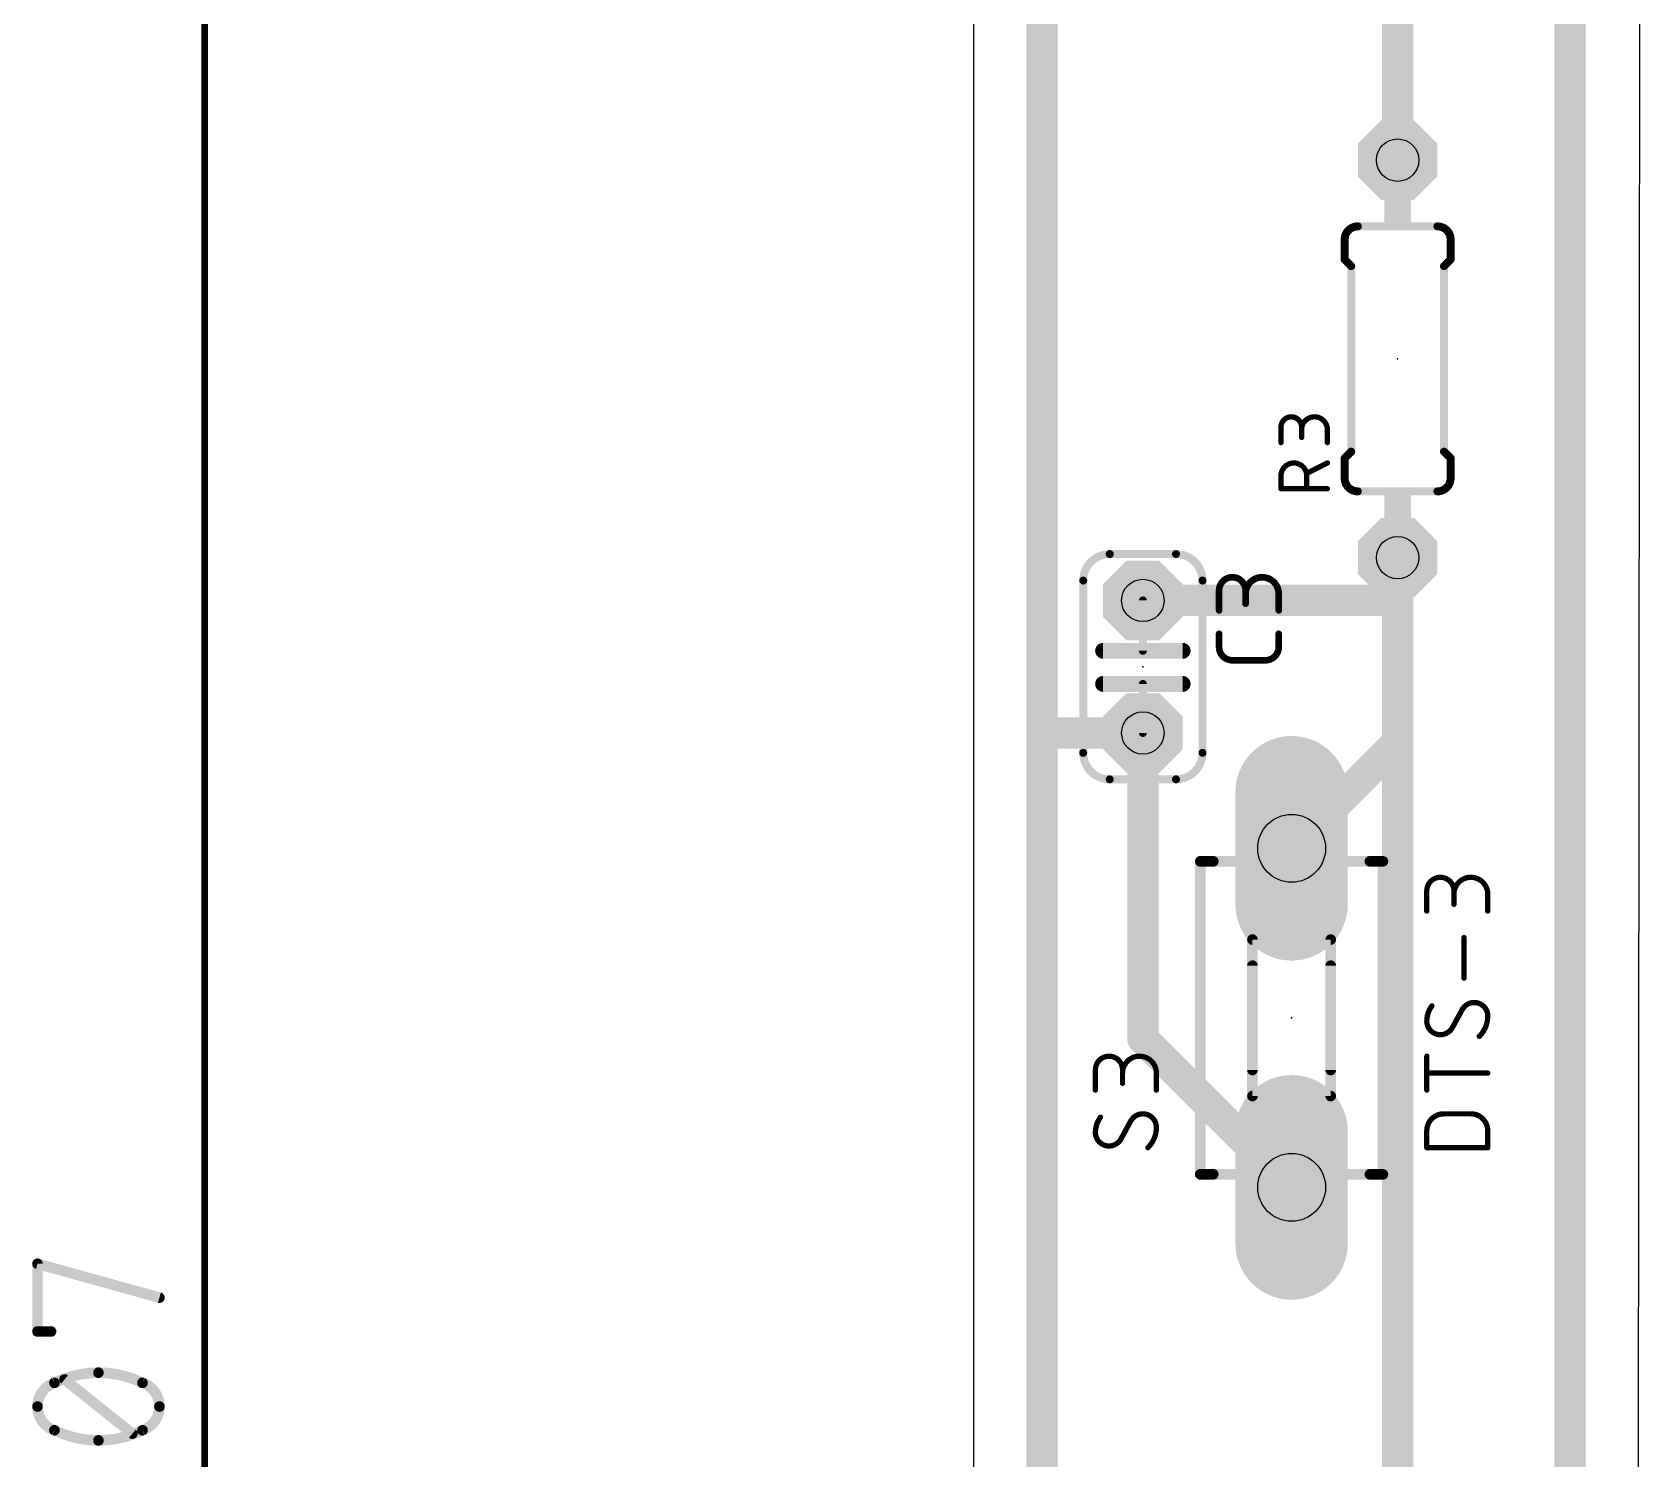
# Model space of a CAD drawing. Extents: x 53 to 97, y 25 to 264.
# Drawn here: x 52.57 to 83.42, y 191.83 to 219.17 of the extents above; entities that cross this region are included whole.
import ezdxf

# ---------------------------------------------------------------- set-up
doc = ezdxf.new("R2010")
doc.units = 0
for name, color, linetype in [('1', 12, 'CONTINUOUS'), ('16', 132, 'CONTINUOUS'), ('17', 110, 'CONTINUOUS'), ('20', 31, 'CONTINUOUS'), ('21', 253, 'CONTINUOUS'), ('23', 53, 'CONTINUOUS'), ('25', 253, 'CONTINUOUS'), ('27', 253, 'CONTINUOUS'), ('29', 253, 'CONTINUOUS'), ('30', 253, 'CONTINUOUS'), ('44', 253, 'CONTINUOUS'), ('51', 253, 'CONTINUOUS')]:
    doc.layers.add(name, color=color, linetype=linetype)

# ---------------------------------------------------------------- blocks, each defined once
blk = doc.blocks.new('OCTAGONP')
at = {"const_width": 0.5}
blk.add_lwpolyline([(-0.25, -0.1036), (-0.25, 0.1036), (-0.1036, 0.25), (0.1036, 0.25), (0.25, 0.1036), (0.25, -0.1036), (0.1036, -0.25), (-0.1036, -0.25), (-0.25, -0.1036), (-0.25, 0.1036)], dxfattribs=at)
blk = doc.blocks.new('RECT')
blk.add_solid([(-0.5, -0.5), (0.5, -0.5), (-0.5, 0.5), (0.5, 0.5)])
blk = doc.blocks.new('LONGP100')
at = {"const_width": 1}
blk.add_lwpolyline([(-0.5, 0), (0.5, 0)], dxfattribs=at)
at = {"const_width": 0.5}
for points in [[(-0.5, 0.25, 1), (-0.5, -0.25)], [(0.5, -0.25, 1), (0.5, 0.25)]]:
    blk.add_lwpolyline(points, format="xyb", dxfattribs=at)

msp = doc.modelspace()

# ---------------------------------------------------------------- linework, layer by layer
at = {"layer": '1'}
for points, const_width in [([(55.88, 118.556), (55.88, 262.495)], 0.13), ([(52.6766, 194.2663), (52.6766, 195.5645)], 0.2032), ([(52.6766, 195.5645), (55.0134, 194.9154)], 0.2032), ([(52.9362, 194.2663), (52.6766, 194.2663)], 0.2032), ([(54.4941, 192.3083), (53.1959, 193.3469)], 0.2032)]:
    msp.add_lwpolyline(points, dxfattribs=dict(at, const_width=const_width))
for points, const_width in [([(52.6902, 195.6135, 1), (52.663, 195.5156)], 0.1016), ([(52.7274, 195.5645, 1), (52.6258, 195.5645)], 0.1016), ([(54.9998, 194.8665, 1), (55.027, 194.9644)], 0.1016), ([(52.6766, 194.3171, 1), (52.6766, 194.2155)], 0.1016), ([(52.9362, 194.2155, 1), (52.9362, 194.3171)], 0.1016), ([(52.6258, 194.2663, 1), (52.7274, 194.2663)], 0.1016), ([(53.845, 193.4767, 0.1139), (53.0012, 193.2819)], 0.2032), ([(53.2276, 193.3865, 1), (53.1642, 193.3072)], 0.1016), ([(54.6888, 193.2819, 0.1139), (53.845, 193.4767)], 0.2032), ([(53.845, 193.5275, 1), (53.845, 193.4259)], 0.1016), ([(53.845, 193.4259, 1), (53.845, 193.5275)], 0.1016), ([(53.0012, 193.2819, 0.3205), (52.6766, 192.8276)], 0.2032), ([(52.9789, 193.3276, 1), (53.0234, 193.2363)], 0.1016), ([(53.0176, 193.2339, 1), (52.9847, 193.33)], 0.1016), ([(55.0134, 192.8276, 0.3205), (54.6888, 193.2819)], 0.2032), ([(54.7053, 193.33, 1), (54.6724, 193.2339)], 0.1016), ([(54.6666, 193.2363, 1), (54.7111, 193.3276)], 0.1016), ([(52.6766, 192.8276, 0.3205), (53.0012, 192.3732)], 0.2032), ([(52.7274, 192.8276, 1), (52.6258, 192.8276)], 0.1016), ([(52.6258, 192.8276, 1), (52.7274, 192.8276)], 0.1016), ([(54.6888, 192.3732, 0.3205), (55.0134, 192.8276)], 0.2032), ([(55.0642, 192.8276, 1), (54.9626, 192.8276)], 0.1016), ([(54.9626, 192.8276, 1), (55.0642, 192.8276)], 0.1016), ([(53.0012, 192.3732, 0.1139), (53.845, 192.1784)], 0.2032), ([(53.0234, 192.4188, 1), (52.9789, 192.3275)], 0.1016), ([(52.9847, 192.3251, 1), (53.0176, 192.4212)], 0.1016), ([(53.845, 192.1784, 0.1139), (54.6888, 192.3732)], 0.2032), ([(54.6724, 192.4212, 1), (54.7053, 192.3251)], 0.1016), ([(54.7111, 192.3275, 1), (54.6666, 192.4188)], 0.1016), ([(53.845, 192.2292, 1), (53.845, 192.1277)], 0.1016), ([(53.845, 192.1276, 1), (53.845, 192.2293)], 0.1016), ([(54.4624, 192.2686, 1), (54.5258, 192.3479)], 0.1016)]:
    msp.add_lwpolyline(points, format="xyb", dxfattribs=dict(at, const_width=const_width))
at = {"layer": '16', "const_width": 0.6}
for points in [[(82.042, 259.08), (82.042, 193.3626)], [(78.74, 216.7204), (78.74, 230.58)], [(71.928, 205.74), (71.928, 222.25)], [(78.74, 209.1004), (78.74, 208.28)], [(73.8581, 208.28), (78.74, 208.28)], [(78.74, 208.28), (78.74, 205.74)], [(71.928, 185.42), (71.928, 205.74)], [(73.8581, 205.74), (71.928, 205.74)], [(73.8581, 205.74), (73.8581, 199.8789)], [(78.74, 205.74), (78.74, 205.561)], [(78.74, 205.561), (76.708, 203.529)], [(78.74, 190.8124), (78.74, 205.561)], [(73.8581, 199.8789), (76.708, 197.029)], [(81.9864, 130.2464), (82.042, 193.3626)]]:
    msp.add_lwpolyline(points, dxfattribs=at)
at = {"layer": '16', "const_width": 0.3}
for points in [[(78.59, 216.7204, 1), (78.89, 216.7204)], [(78.89, 209.1004, 1), (78.59, 209.1004)], [(73.8581, 208.43, 1), (73.8581, 208.13)], [(78.89, 208.28, 1), (78.59, 208.28)], [(78.74, 208.13, 1), (78.74, 208.43)], [(78.59, 208.28, 1), (78.89, 208.28)], [(72.078, 205.74, 1), (71.778, 205.74)], [(71.928, 205.89, 1), (71.928, 205.59)], [(74.0081, 205.74, 1), (73.7081, 205.74)], [(73.8581, 205.59, 1), (73.8581, 205.89)], [(78.89, 205.74, 1), (78.59, 205.74)], [(71.778, 205.74, 1), (72.078, 205.74)], [(78.59, 205.74, 1), (78.89, 205.74)], [(78.89, 205.561, 1), (78.59, 205.561)], [(78.8461, 205.4549, 1), (78.6339, 205.6671)], [(78.59, 205.561, 1), (78.89, 205.561)], [(76.6019, 203.6351, 1), (76.8141, 203.4229)], [(73.9642, 199.985, 1), (73.752, 199.7728)], [(73.7081, 199.8789, 1), (74.0081, 199.8789)], [(76.6019, 196.9229, 1), (76.8141, 197.1351)], [(82.192, 193.3625, 1), (81.892, 193.3628)], [(81.892, 193.3626, 1), (82.192, 193.3626)]]:
    msp.add_lwpolyline(points, format="xyb", dxfattribs=at)
at = {"layer": '20'}
for p, q in [((70.612, 262.56), (70.612, 118.491)), ((83.292, 118.491), (83.419, 262.56))]:
    msp.add_line(p, q, dxfattribs=at)
at = {"layer": '21'}
for points, const_width in [([(77.978, 215.4504, 0.4142), (77.724, 215.1964)], 0.1524), ([(77.978, 215.4885, 1), (77.978, 215.4123)], 0.0762), ([(77.978, 215.4123, 1), (77.978, 215.4885)], 0.0762), ([(79.756, 215.1964, 0.4142), (79.502, 215.4504)], 0.1524), ([(79.502, 215.4885, 1), (79.502, 215.4123)], 0.0762), ([(79.502, 215.4123, 1), (79.502, 215.4885)], 0.0762), ([(77.7621, 215.1964, 1), (77.6859, 215.1964)], 0.0762), ([(77.6859, 215.1964, 1), (77.7621, 215.1964)], 0.0762), ([(79.7941, 215.1964, 1), (79.7179, 215.1964)], 0.0762), ([(79.7179, 215.1964, 1), (79.7941, 215.1964)], 0.0762), ([(77.6859, 214.8154, 1), (77.7621, 214.8154)], 0.0762), ([(77.7509, 214.8423, 1), (77.6971, 214.7885)], 0.0762), ([(77.8891, 214.6884, 1), (77.8129, 214.6884)], 0.0762), ([(77.8241, 214.6615, 1), (77.8779, 214.7153)], 0.0762), ([(79.6671, 214.6884, 1), (79.5909, 214.6884)], 0.0762), ([(79.6021, 214.7153, 1), (79.6559, 214.6615)], 0.0762), ([(79.7179, 214.8154, 1), (79.7941, 214.8154)], 0.0762), ([(79.7829, 214.7885, 1), (79.7291, 214.8423)], 0.0762), ([(77.7621, 211.0054, 1), (77.6859, 211.0054)], 0.0762), ([(77.6971, 211.0323, 1), (77.7509, 210.9785)], 0.0762), ([(77.8129, 211.1324, 1), (77.8891, 211.1324)], 0.0762), ([(77.8779, 211.1055, 1), (77.8241, 211.1593)], 0.0762), ([(79.5909, 211.1324, 1), (79.6671, 211.1324)], 0.0762), ([(79.6559, 211.1593, 1), (79.6021, 211.1055)], 0.0762), ([(79.7941, 211.0054, 1), (79.7179, 211.0054)], 0.0762), ([(79.7291, 210.9785, 1), (79.7829, 211.0323)], 0.0762), ([(77.724, 210.6244, 0.4142), (77.978, 210.3704)], 0.1524), ([(77.7621, 210.6244, 1), (77.6859, 210.6244)], 0.0762), ([(79.502, 210.3704, 0.4142), (79.756, 210.6244)], 0.1524), ([(79.7941, 210.6244, 1), (79.7179, 210.6244)], 0.0762), ([(77.6859, 210.6244, 1), (77.7621, 210.6244)], 0.0762), ([(77.978, 210.4085, 1), (77.978, 210.3323)], 0.0762), ([(77.978, 210.3323, 1), (77.978, 210.4085)], 0.0762), ([(79.502, 210.4085, 1), (79.502, 210.3323)], 0.0762), ([(79.502, 210.3323, 1), (79.502, 210.4085)], 0.0762), ([(79.7179, 210.6244, 1), (79.7941, 210.6244)], 0.0762), ([(73.2231, 209.169, 0.4142), (72.7151, 208.661)], 0.1524), ([(73.2231, 209.2071, 1), (73.2231, 209.1309)], 0.0762), ([(73.2231, 209.1309, 1), (73.2231, 209.2071)], 0.0762), ([(75.0011, 208.661, 0.4142), (74.4931, 209.169)], 0.1524), ([(74.4931, 209.2071, 1), (74.4931, 209.1309)], 0.0762), ([(74.4931, 209.1309, 1), (74.4931, 209.2071)], 0.0762), ([(72.7532, 208.661, 1), (72.677, 208.661)], 0.0762), ([(72.677, 208.661, 1), (72.7532, 208.661)], 0.0762), ([(75.0392, 208.661, 1), (74.963, 208.661)], 0.0762), ([(74.963, 208.661, 1), (75.0392, 208.661)], 0.0762), ([(73.0961, 207.391, 1), (73.0961, 207.2386)], 0.1524), ([(74.6201, 207.2386, 1), (74.6201, 207.391)], 0.1524), ([(73.0961, 206.756, 1), (73.0961, 206.6036)], 0.1524), ([(74.6201, 206.6036, 1), (74.6201, 206.756)], 0.1524), ([(72.7151, 205.359, 0.4142), (73.2231, 204.851)], 0.1524), ([(72.7532, 205.359, 1), (72.677, 205.359)], 0.0762), ([(74.4931, 204.851, 0.4142), (75.0011, 205.359)], 0.1524), ([(75.0392, 205.359, 1), (74.963, 205.359)], 0.0762), ([(72.677, 205.359, 1), (72.7532, 205.359)], 0.0762), ([(74.963, 205.359, 1), (75.0392, 205.359)], 0.0762), ([(73.2231, 204.8891, 1), (73.2231, 204.8129)], 0.0762), ([(73.2231, 204.8129, 1), (73.2231, 204.8891)], 0.0762), ([(74.4931, 204.8891, 1), (74.4931, 204.8129)], 0.0762), ([(74.4931, 204.8129, 1), (74.4931, 204.8891)], 0.0762), ([(75.0088, 203.279, 1), (74.9072, 203.279)], 0.1016), ([(74.958, 203.3298, 1), (74.958, 203.2282)], 0.1016), ([(75.208, 203.2282, 1), (75.208, 203.3298)], 0.1016), ([(78.208, 203.3298, 1), (78.208, 203.2282)], 0.1016), ([(78.5088, 203.279, 1), (78.4072, 203.279)], 0.1016), ([(78.458, 203.2282, 1), (78.458, 203.3298)], 0.1016), ([(76.0088, 201.279, 1), (75.9072, 201.279)], 0.1016), ([(77.5088, 201.279, 1), (77.4072, 201.279)], 0.1016), ([(75.9072, 199.279, 1), (76.0088, 199.279)], 0.1016), ([(77.4072, 199.279, 1), (77.5088, 199.279)], 0.1016), ([(74.958, 197.3298, 1), (74.958, 197.2282)], 0.1016), ([(74.9072, 197.279, 1), (75.0088, 197.279)], 0.1016), ([(75.208, 197.2282, 1), (75.208, 197.3298)], 0.1016), ([(78.208, 197.3298, 1), (78.208, 197.2282)], 0.1016), ([(78.4072, 197.279, 1), (78.5088, 197.279)], 0.1016), ([(78.458, 197.2282, 1), (78.458, 197.3298)], 0.1016)]:
    msp.add_lwpolyline(points, format="xyb", dxfattribs=dict(at, const_width=const_width))
for points, const_width in [([(79.502, 215.4504), (77.978, 215.4504)], 0.1524), ([(77.724, 215.1964), (77.724, 214.8154)], 0.1524), ([(79.756, 215.1964), (79.756, 214.8154)], 0.1524), ([(77.851, 214.6884), (77.724, 214.8154)], 0.1524), ([(77.851, 214.6884), (77.851, 211.1324)], 0.1524), ([(79.629, 214.6884), (79.756, 214.8154)], 0.1524), ([(79.629, 214.6884), (79.629, 211.1324)], 0.1524), ([(77.851, 211.1324), (77.724, 211.0054)], 0.1524), ([(77.724, 210.6244), (77.724, 211.0054)], 0.1524), ([(79.629, 211.1324), (79.756, 211.0054)], 0.1524), ([(79.756, 210.6244), (79.756, 211.0054)], 0.1524), ([(79.502, 210.3704), (77.978, 210.3704)], 0.1524), ([(73.2231, 209.169), (74.4931, 209.169)], 0.1524), ([(72.7151, 205.359), (72.7151, 208.661)], 0.1524), ([(75.0011, 205.359), (75.0011, 208.661)], 0.1524), ([(74.6201, 207.3148), (73.0961, 207.3148)], 0.3048), ([(74.6201, 206.6798), (73.0961, 206.6798)], 0.3048), ([(73.2231, 204.851), (74.4931, 204.851)], 0.1524), ([(74.958, 197.279), (74.958, 203.279)], 0.2032), ([(74.958, 203.279), (75.208, 203.279)], 0.2032), ([(78.208, 203.279), (78.458, 203.279)], 0.2032), ([(78.458, 203.279), (78.458, 197.279)], 0.2032), ([(75.958, 199.279), (75.958, 201.279)], 0.2032), ([(77.458, 199.279), (77.458, 201.279)], 0.2032), ([(74.958, 197.279), (75.208, 197.279)], 0.2032), ([(78.458, 197.279), (78.208, 197.279)], 0.2032)]:
    msp.add_lwpolyline(points, dxfattribs=dict(at, const_width=const_width))
at = {"layer": '23'}
for p in [(78.74, 212.9104), (73.8581, 207.01), (76.708, 200.279)]:
    msp.add_point(p, dxfattribs=at)
at = {"layer": '25'}
for points, const_width in [([(76.8999, 211.6025, 1), (76.5048, 211.6025)], 0.1016), ([(76.5302, 211.6025, 1), (76.4794, 211.6025)], 0.0508), ([(76.4794, 211.6025, 1), (76.5302, 211.6025)], 0.0508), ([(77.3938, 211.5531, 1), (76.8999, 211.5531)], 0.1016), ([(76.9253, 211.6025, 1), (76.8745, 211.6025)], 0.0508), ([(76.8745, 211.6025, 1), (76.9253, 211.6025)], 0.0508), ([(77.4192, 211.5531, 1), (77.3684, 211.5531)], 0.0508), ([(76.4794, 211.3062, 1), (76.5302, 211.3062)], 0.0508), ([(76.8745, 211.5531, 1), (76.9253, 211.5531)], 0.0508), ([(76.8745, 211.405, 1), (76.9253, 211.405)], 0.0508), ([(77.3684, 211.5531, 1), (77.4192, 211.5531)], 0.0508), ([(77.3684, 211.3062, 1), (77.4192, 211.3062)], 0.0508), ([(76.9987, 210.6681, 1), (76.5048, 210.6681)], 0.1016), ([(76.5302, 210.6681, 1), (76.4794, 210.6681)], 0.0508), ([(76.4794, 210.6681, 1), (76.5302, 210.6681)], 0.0508), ([(76.9873, 210.7402, 1), (77.01, 210.6948)], 0.0508), ([(77.0241, 210.6681, 1), (76.9733, 210.6681)], 0.0508), ([(76.9733, 210.6681, 1), (77.0241, 210.6681)], 0.0508), ([(77.4052, 210.8924, 1), (77.3824, 210.9378)], 0.0508), ([(76.5048, 210.4466, 1), (76.5048, 210.3958)], 0.0508), ([(76.4794, 210.4212, 1), (76.5302, 210.4212)], 0.0508), ([(76.9733, 210.4212, 1), (77.0241, 210.4212)], 0.0508), ([(77.3938, 210.3958, 1), (77.3938, 210.4466)], 0.0508), ([(75.8266, 208.4705, 1), (75.3186, 208.4705)], 0.127), ([(75.3504, 208.4705, 1), (75.2869, 208.4705)], 0.0635), ([(75.8584, 208.4705, 1), (75.7948, 208.4705)], 0.0635), ([(76.4616, 208.407, 1), (75.8266, 208.407)], 0.127), ([(75.2869, 208.4705, 1), (75.3504, 208.4705)], 0.0635), ([(75.7948, 208.4705, 1), (75.8584, 208.4705)], 0.0635), ([(75.7948, 208.407, 1), (75.8584, 208.407)], 0.0635), ([(75.7948, 208.2165, 1), (75.8584, 208.2165)], 0.0635), ([(76.4934, 208.407, 1), (76.4299, 208.407)], 0.0635), ([(76.4299, 208.407, 1), (76.4934, 208.407)], 0.0635), ([(75.2869, 208.0895, 1), (75.3504, 208.0895)], 0.0635), ([(76.4299, 208.0895, 1), (76.4934, 208.0895)], 0.0635), ([(75.3504, 207.6413, 1), (75.2869, 207.6413)], 0.0635), ([(76.4934, 207.6413, 1), (76.4299, 207.6413)], 0.0635), ([(75.3186, 207.3873, 0.4142), (75.5726, 207.1333)], 0.127), ([(75.3504, 207.3873, 1), (75.2869, 207.3873)], 0.0635), ([(75.2869, 207.3873, 1), (75.3504, 207.3873)], 0.0635), ([(76.2076, 207.1333, 0.4142), (76.4616, 207.3873)], 0.127), ([(76.4934, 207.3873, 1), (76.4299, 207.3873)], 0.0635), ([(76.4299, 207.3873, 1), (76.4934, 207.3873)], 0.0635), ([(75.5726, 207.165, 1), (75.5726, 207.1015)], 0.0635), ([(75.5726, 207.1015, 1), (75.5726, 207.165)], 0.0635), ([(76.2076, 207.165, 1), (76.2076, 207.1015)], 0.0635), ([(76.2076, 207.1015, 1), (76.2076, 207.165)], 0.0635), ([(73.4681, 199.2842, 1), (72.9488, 199.2842)], 0.1016), ([(74.1172, 199.2193, 1), (73.4681, 199.2193)], 0.1016), ([(72.9742, 199.2842, 1), (72.9234, 199.2842)], 0.0508), ([(72.9234, 199.2842, 1), (72.9742, 199.2842)], 0.0508), ([(73.4935, 199.2842, 1), (73.4427, 199.2842)], 0.0508), ([(73.4427, 199.2842, 1), (73.4935, 199.2842)], 0.0508), ([(74.1426, 199.2193, 1), (74.0918, 199.2193)], 0.0508), ([(73.4427, 199.2193, 1), (73.4935, 199.2193)], 0.0508), ([(73.4427, 199.0245, 1), (73.4935, 199.0245)], 0.0508), ([(74.0918, 199.2193, 1), (74.1426, 199.2193)], 0.0508), ([(72.9234, 198.8947, 1), (72.9742, 198.8947)], 0.0508), ([(74.0918, 198.8947, 1), (74.1426, 198.8947)], 0.0508), ([(73.0462, 198.374, 0.1623), (72.9488, 198.0819)], 0.1016), ([(73.0665, 198.3588, 1), (73.0258, 198.3892)], 0.0508), ([(73.8576, 198.4389, 0.2656), (73.6304, 198.3091)], 0.1016), ([(73.6085, 198.322, 1), (73.6523, 198.2962)], 0.0508), ([(73.6527, 198.2969, 1), (73.6081, 198.3213)], 0.0508), ([(74.1172, 198.1793, 0.4142), (73.8576, 198.4389)], 0.1016), ([(73.8576, 198.4643, 1), (73.8576, 198.4135)], 0.0508), ([(73.8576, 198.4135, 1), (73.8576, 198.4643)], 0.0508), ([(72.9488, 198.0819, 0.4142), (73.2084, 197.8223)], 0.1016), ([(72.9742, 198.0819, 1), (72.9234, 198.0819)], 0.0508), ([(72.9234, 198.0819, 1), (72.9742, 198.0819)], 0.0508), ([(73.9549, 197.7898, 0.2), (74.1172, 198.1793)], 0.1016), ([(74.1426, 198.1793, 1), (74.0918, 198.1793)], 0.0508), ([(74.0918, 198.1793, 1), (74.1426, 198.1793)], 0.0508), ([(73.2084, 197.8223, 0.2656), (73.4356, 197.9521)], 0.1016), ([(73.2084, 197.8477, 1), (73.2084, 197.7969)], 0.0508), ([(73.2084, 197.7969, 1), (73.2084, 197.8477)], 0.0508), ([(73.4133, 197.9642, 1), (73.4579, 197.9399)], 0.0508), ([(73.4575, 197.9392, 1), (73.4138, 197.965)], 0.0508), ([(73.937, 197.8078, 1), (73.9728, 197.7718)], 0.0508)]:
    msp.add_lwpolyline(points, format="xyb", dxfattribs=dict(at, const_width=const_width))
for points, const_width in [([(76.5048, 211.3062), (76.5048, 211.6025)], 0.1016), ([(76.8999, 211.6025), (76.8999, 211.405)], 0.1016), ([(77.3938, 211.3062), (77.3938, 211.5531)], 0.1016), ([(76.5048, 210.4212), (76.5048, 210.6681)], 0.1016), ([(77.3938, 210.9151), (76.9987, 210.7175)], 0.1016), ([(76.9987, 210.6681), (76.9987, 210.4212)], 0.1016), ([(77.3938, 210.4212), (76.5048, 210.4212)], 0.1016), ([(75.3186, 208.0895), (75.3186, 208.4705)], 0.127), ([(75.8266, 208.4705), (75.8266, 208.2165)], 0.127), ([(76.4616, 208.0895), (76.4616, 208.407)], 0.127), ([(75.3186, 207.3873), (75.3186, 207.6413)], 0.127), ([(76.4616, 207.6413), (76.4616, 207.3873)], 0.127), ([(76.2076, 207.1333), (75.5726, 207.1333)], 0.127), ([(72.9488, 198.8947), (72.9488, 199.2842)], 0.1016), ([(73.4681, 199.2842), (73.4681, 199.0245)], 0.1016), ([(74.1172, 198.8947), (74.1172, 199.2193)], 0.1016), ([(73.6304, 198.3091), (73.4356, 197.9521)], 0.1016)]:
    msp.add_lwpolyline(points, dxfattribs=dict(at, const_width=const_width))
at = {"layer": '27'}
for points, const_width in [([(79.8181, 202.7132, 1), (79.2988, 202.7132)], 0.1016), ([(80.4672, 202.6482, 1), (79.8181, 202.6482)], 0.1016), ([(79.3242, 202.7132, 1), (79.2734, 202.7132)], 0.0508), ([(79.2734, 202.7132, 1), (79.3242, 202.7132)], 0.0508), ([(79.8435, 202.7132, 1), (79.7927, 202.7132)], 0.0508), ([(79.7927, 202.7132, 1), (79.8435, 202.7132)], 0.0508), ([(79.7927, 202.6482, 1), (79.8435, 202.6482)], 0.0508), ([(80.4926, 202.6482, 1), (80.4418, 202.6482)], 0.0508), ([(80.4418, 202.6482, 1), (80.4926, 202.6482)], 0.0508), ([(79.2734, 202.3237, 1), (79.3242, 202.3237)], 0.0508), ([(79.7927, 202.4535, 1), (79.8435, 202.4535)], 0.0508), ([(80.4418, 202.3237, 1), (80.4926, 202.3237)], 0.0508), ([(80.0382, 201.8185, 1), (79.9874, 201.8185)], 0.0508), ([(79.9874, 201.0396, 1), (80.0382, 201.0396)], 0.0508), ([(79.3962, 200.5076, 0.1623), (79.2988, 200.2155)], 0.1016), ([(79.4165, 200.4924, 1), (79.3758, 200.5228)], 0.0508), ([(80.2076, 200.5725, 0.2656), (79.9804, 200.4427)], 0.1016), ([(80.0027, 200.4305, 1), (79.9581, 200.4548)], 0.0508), ([(80.4672, 200.3129, 0.4142), (80.2076, 200.5725)], 0.1016), ([(80.2076, 200.5979, 1), (80.2076, 200.5471)], 0.0508), ([(80.2076, 200.5471, 1), (80.2076, 200.5979)], 0.0508), ([(79.2988, 200.2155, 0.4142), (79.5584, 199.9558)], 0.1016), ([(79.3242, 200.2155, 1), (79.2734, 200.2155)], 0.0508), ([(79.2734, 200.2155, 1), (79.3242, 200.2155)], 0.0508), ([(79.9585, 200.4556, 1), (80.0023, 200.4298)], 0.0508), ([(80.3049, 199.9234, 0.2), (80.4672, 200.3129)], 0.1016), ([(80.4926, 200.3129, 1), (80.4418, 200.3129)], 0.0508), ([(80.4418, 200.3129, 1), (80.4926, 200.3129)], 0.0508), ([(79.5584, 199.9558, 0.2656), (79.7856, 200.0857)], 0.1016), ([(79.5584, 199.9812, 1), (79.5584, 199.9304)], 0.0508), ([(79.5584, 199.9304, 1), (79.5584, 199.9812)], 0.0508), ([(79.7633, 200.0978, 1), (79.8079, 200.0735)], 0.0508), ([(79.8075, 200.0728, 1), (79.7638, 200.0986)], 0.0508), ([(80.287, 199.9414, 1), (80.3228, 199.9054)], 0.0508), ([(79.3242, 199.5438, 1), (79.2734, 199.5438)], 0.0508), ([(79.2988, 199.2447, 1), (79.2988, 199.1939)], 0.0508), ([(80.4672, 199.1939, 1), (80.4672, 199.2447)], 0.0508), ([(79.2734, 198.8947, 1), (79.3242, 198.8947)], 0.0508), ([(79.6234, 198.4389, 0.4142), (79.2988, 198.1144)], 0.1016), ([(79.6234, 198.4643, 1), (79.6234, 198.4135)], 0.0508), ([(79.6234, 198.4135, 1), (79.6234, 198.4643)], 0.0508), ([(80.4672, 198.1144, 0.4142), (80.1426, 198.4389)], 0.1016), ([(80.1426, 198.4643, 1), (80.1426, 198.4135)], 0.0508), ([(80.1426, 198.4135, 1), (80.1426, 198.4643)], 0.0508), ([(79.3242, 198.1144, 1), (79.2734, 198.1144)], 0.0508), ([(79.2734, 198.1144, 1), (79.3242, 198.1144)], 0.0508), ([(80.4926, 198.1144, 1), (80.4418, 198.1144)], 0.0508), ([(80.4418, 198.1144, 1), (80.4926, 198.1144)], 0.0508), ([(79.2988, 197.8152, 1), (79.2988, 197.7644)], 0.0508), ([(79.2734, 197.7898, 1), (79.3242, 197.7898)], 0.0508), ([(80.4418, 197.7898, 1), (80.4926, 197.7898)], 0.0508), ([(80.4672, 197.7644, 1), (80.4672, 197.8152)], 0.0508)]:
    msp.add_lwpolyline(points, format="xyb", dxfattribs=dict(at, const_width=const_width))
at = {"layer": '27', "const_width": 0.1016}
for points in [[(79.2988, 202.3237), (79.2988, 202.7132)], [(79.8181, 202.7132), (79.8181, 202.4535)], [(80.4672, 202.3237), (80.4672, 202.6482)], [(80.0128, 201.0396), (80.0128, 201.8185)], [(79.9804, 200.4427), (79.7856, 200.0857)], [(79.2988, 198.8947), (79.2988, 199.5438)], [(80.4672, 199.2193), (79.2988, 199.2193)], [(79.6234, 198.4389), (80.1426, 198.4389)], [(79.2988, 197.7898), (79.2988, 198.1144)], [(80.4672, 198.1144), (80.4672, 197.7898)], [(80.4672, 197.7898), (79.2988, 197.7898)]]:
    msp.add_lwpolyline(points, dxfattribs=at)
at = {"layer": '44'}
for centre, radius in [((78.74, 216.7204), 0.4064), ((78.74, 209.1004), 0.4064), ((73.8581, 208.28), 0.4064), ((73.8581, 205.74), 0.4064), ((76.708, 203.529), 0.65), ((76.708, 197.029), 0.65)]:
    msp.add_circle(centre, radius, dxfattribs=at)
at = {"layer": '51'}
for points, const_width in [([(78.74, 216.7204), (78.74, 215.8314)], 0.508), ([(78.74, 209.1004), (78.74, 209.9894)], 0.508), ([(73.8581, 208.28), (73.8581, 207.3148)], 0.1524), ([(73.8581, 205.74), (73.8581, 206.6798)], 0.1524), ([(74.958, 197.279), (74.958, 203.279)], 0.2032), ([(74.958, 203.279), (78.458, 203.279)], 0.2032), ([(78.458, 203.279), (78.458, 197.279)], 0.2032), ([(75.958, 198.779), (75.958, 201.779)], 0.2032), ([(75.958, 201.779), (77.458, 201.779)], 0.2032), ([(77.458, 201.779), (77.458, 198.779)], 0.2032), ([(77.458, 198.779), (75.958, 198.779)], 0.2032), ([(78.458, 197.279), (74.958, 197.279)], 0.2032)]:
    msp.add_lwpolyline(points, dxfattribs=dict(at, const_width=const_width))
for points, const_width in [([(78.867, 216.7204, 1), (78.613, 216.7204)], 0.254), ([(78.613, 215.8314, 1), (78.867, 215.8314)], 0.254), ([(78.867, 209.9894, 1), (78.613, 209.9894)], 0.254), ([(78.613, 209.1004, 1), (78.867, 209.1004)], 0.254), ([(73.8962, 208.28, 1), (73.82, 208.28)], 0.0762), ([(73.82, 207.3148, 1), (73.8962, 207.3148)], 0.0762), ([(73.8962, 206.6798, 1), (73.82, 206.6798)], 0.0762), ([(73.82, 205.74, 1), (73.8962, 205.74)], 0.0762), ([(75.0088, 203.279, 1), (74.9072, 203.279)], 0.1016), ([(74.958, 203.3298, 1), (74.958, 203.2282)], 0.1016), ([(78.5088, 203.279, 1), (78.4072, 203.279)], 0.1016), ([(78.458, 203.2282, 1), (78.458, 203.3298)], 0.1016), ([(76.0088, 201.779, 1), (75.9072, 201.779)], 0.1016), ([(75.958, 201.8298, 1), (75.958, 201.7282)], 0.1016), ([(77.5088, 201.779, 1), (77.4072, 201.779)], 0.1016), ([(77.458, 201.7282, 1), (77.458, 201.8298)], 0.1016), ([(75.958, 198.8298, 1), (75.958, 198.7282)], 0.1016), ([(75.9072, 198.779, 1), (76.0088, 198.779)], 0.1016), ([(77.4072, 198.779, 1), (77.5088, 198.779)], 0.1016), ([(77.458, 198.7282, 1), (77.458, 198.8298)], 0.1016), ([(74.958, 197.3298, 1), (74.958, 197.2282)], 0.1016), ([(74.9072, 197.279, 1), (75.0088, 197.279)], 0.1016), ([(78.4072, 197.279, 1), (78.5088, 197.279)], 0.1016), ([(78.458, 197.2282, 1), (78.458, 197.3298)], 0.1016)]:
    msp.add_lwpolyline(points, format="xyb", dxfattribs=dict(at, const_width=const_width))

# ---------------------------------------------------------------- block references
at = {"layer": '17'}
for name, p, xscale, yscale, rotation in [('OCTAGONP', (78.74, 216.7204), 1.3208, 1.3208, 90), ('OCTAGONP', (78.74, 216.7204), 1.3208, 1.3208, 90), ('OCTAGONP', (78.74, 209.1004), 1.3208, 1.3208, 90), ('OCTAGONP', (78.74, 209.1004), 1.3208, 1.3208, 90), ('OCTAGONP', (73.8581, 208.28), 1.3208, 1.3208, 270), ('OCTAGONP', (73.8581, 208.28), 1.3208, 1.3208, 270), ('OCTAGONP', (73.8581, 205.74), 1.3208, 1.3208, 270), ('OCTAGONP', (73.8581, 205.74), 1.3208, 1.3208, 270), ('LONGP100', (76.708, 203.529), 1.95, 1.95, 90), ('LONGP100', (76.708, 203.529), 1.95, 1.95, 90), ('LONGP100', (76.708, 197.029), 1.95, 1.95, 90), ('LONGP100', (76.708, 197.029), 1.95, 1.95, 90)]:
    msp.add_blockref(name, p, dxfattribs=dict(at, xscale=xscale, yscale=yscale, rotation=rotation))
at = {"layer": '21', "xscale": 0.381, "yscale": 0.508, "rotation": 90}
for p in [(78.74, 215.6409), (78.74, 210.1799)]:
    msp.add_blockref('RECT', p, dxfattribs=at)
at = {"layer": '29'}
for name, p, xscale, yscale, rotation in [('OCTAGONP', (78.74, 216.7204), 1.524, 1.524, 90), ('OCTAGONP', (78.74, 209.1004), 1.524, 1.524, 90), ('OCTAGONP', (73.8581, 208.28), 1.524, 1.524, 270), ('OCTAGONP', (73.8581, 205.74), 1.524, 1.524, 270), ('LONGP100', (76.708, 203.529), 2.1532, 2.1532, 90), ('LONGP100', (76.708, 197.029), 2.1532, 2.1532, 90)]:
    msp.add_blockref(name, p, dxfattribs=dict(at, xscale=xscale, yscale=yscale, rotation=rotation))
at = {"layer": '30'}
for name, p, xscale, yscale, rotation in [('OCTAGONP', (78.74, 216.7204), 1.524, 1.524, 90), ('OCTAGONP', (78.74, 209.1004), 1.524, 1.524, 90), ('OCTAGONP', (73.8581, 208.28), 1.524, 1.524, 270), ('OCTAGONP', (73.8581, 205.74), 1.524, 1.524, 270), ('LONGP100', (76.708, 203.529), 2.1532, 2.1532, 90), ('LONGP100', (76.708, 197.029), 2.1532, 2.1532, 90)]:
    msp.add_blockref(name, p, dxfattribs=dict(at, xscale=xscale, yscale=yscale, rotation=rotation))

doc.saveas('drawing.dxf')
